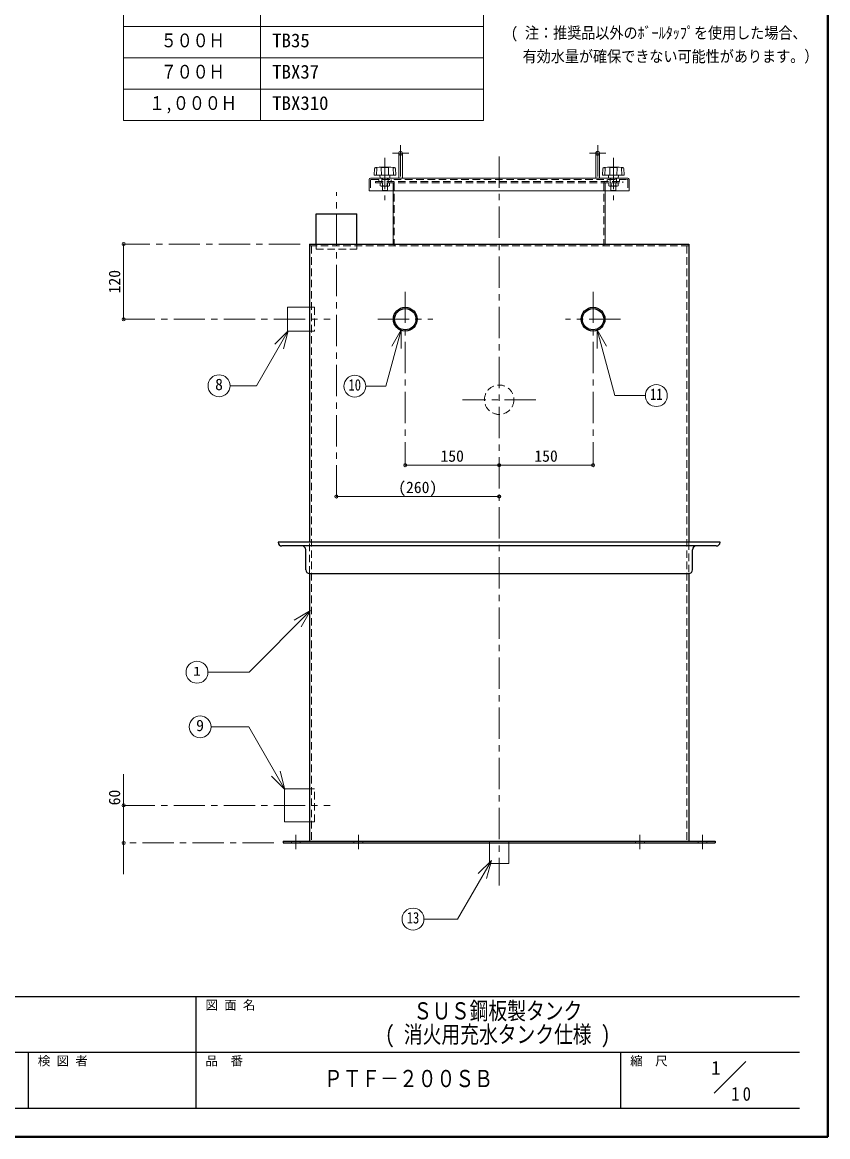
# Model space of a CAD drawing. Units: millimetres at full size, sheet at 1:10; details may follow other scales. Extents: x -2123 to 1927, y -1358 to 1452.
# Drawn here: x 640 to 1927, y -1358 to 421 of the extents above; entities that cross this region are included whole.
import ezdxf
from ezdxf.enums import TextEntityAlignment as Align

# ---------------------------------------------------------------- set-up
doc = ezdxf.new("R2010")
doc.units = ezdxf.units.MM
doc.header["$LTSCALE"] = 10
doc.header["$PDMODE"] = 32
doc.header["$PDSIZE"] = 5
doc.linetypes.add('CHAIN1', pattern=[8, 5, -1, 1, -1])
doc.linetypes.add('DASHED1', pattern=[1.8, 1.2, -0.6])
doc.layers.add('0-0', color=7, linetype='Continuous', lineweight=18)
doc.styles.add('ＭＳ ゴシック', font='')
doc.styles.get('ＭＳ ゴシック').set_extended_font_data('MS Gothic')

msp = doc.modelspace()

# ---------------------------------------------------------------- linework, layer by layer
at = {"layer": '0-0', "color": 1, "lineweight": 40}
for q in [(1927.2, 1451.91), (-2122.8, -1358.09)]:
    msp.add_line((1927.2, -1358.09), q, dxfattribs=at)
at = {"layer": '0-0', "color": 3}
for p, q in [((802.2, 264.41), (802.2, 664.41)), ((1377.2, 264.41), (1377.2, 664.41)), ((1020.95, 264.41), (1020.95, 614.41)), ((1377.2, 414.41), (802.2, 414.41)), ((1377.2, 364.41), (802.2, 364.41)), ((1377.2, 314.41), (802.2, 314.41)), ((1377.2, 264.41), (802.2, 264.41))]:
    msp.add_line(p, q, dxfattribs=at)
at = {"layer": '0-0', "color": 4, "linetype": 'CHAIN1', "lineweight": 9}
for p, q in [((1244.7, 224.91), (1244.7, 171.91)), ((1559.7, 224.91), (1559.7, 171.91)), ((1219.7, 204.51), (1219.7, 136.91)), ((1231.7, 211.91), (1257.7, 211.91)), ((1402.2, 206.91), (1402.2, -957.09)), ((1572.7, 211.91), (1546.7, 211.91)), ((1584.7, 204.51), (1584.7, 136.91)), ((1142.2, -336.09), (1142.2, 149.91)), ((1084.2, 66.91), (802.2, 66.91)), ((1252.2, -9.09), (1252.2, -286.09)), ((1552.2, -9.09), (1552.2, -286.09)), ((802.2, -53.09), (1132.2, -53.09)), ((1208.2, -53.09), (1296.2, -53.09)), ((1596.2, -53.09), (1508.2, -53.09)), ((1460.7, -181.59), (1343.7, -181.59)), ((802.2, -829.09), (1132.2, -829.09)), ((1042.2, -889.09), (802.2, -889.09)), ((1077.2, -876.09), (1077.2, -899.09)), ((1177.2, -876.09), (1177.2, -899.09)), ((1627.2, -876.09), (1627.2, -899.09)), ((1727.2, -876.09), (1727.2, -899.09))]:
    msp.add_line(p, q, dxfattribs=at)
at = {"layer": '0-0', "color": 4, "lineweight": 9}
for p, q in [((1241.7, 211.91), (1241.7, 171.91)), ((1247.7, 211.91), (1247.7, 171.91)), ((1556.7, 211.91), (1556.7, 171.91)), ((1562.7, 211.91), (1562.7, 171.91)), ((1232.7, 151.91), (1232.7, 66.91)), ((1571.7, 151.91), (1571.7, 66.91)), ((802.2, -53.09), (802.2, 66.91)), ((1252.2, -286.09), (1402.2, -286.09)), ((1402.2, -286.09), (1552.2, -286.09)), ((1402.2, -336.09), (1142.2, -336.09)), ((802.2, -779.09), (802.2, -939.09))]:
    msp.add_line(p, q, dxfattribs=at)
at = {"layer": '0-0'}
for p, q in [((1202.53, 177.13), (1202.87, 187.64)), ((1210.29, 189.5), (1204.38, 189.19)), ((1206.15, 176.71), (1206.54, 188.35)), ((1228.69, 189.51), (1210.71, 189.51)), ((1214.22, 176.71), (1213.83, 188.35)), ((1225.18, 176.71), (1225.57, 188.35)), ((1229.11, 189.5), (1235.02, 189.19)), ((1233.25, 176.71), (1232.86, 188.35)), ((1236.87, 177.13), (1236.53, 187.64)), ((1567.53, 177.13), (1567.87, 187.64)), ((1575.29, 189.5), (1569.38, 189.19)), ((1571.15, 176.71), (1571.54, 188.35)), ((1575.71, 189.51), (1593.69, 189.51)), ((1579.22, 176.71), (1578.83, 188.35)), ((1590.18, 176.71), (1590.57, 188.35)), ((1594.11, 189.5), (1600.02, 189.19)), ((1598.25, 176.71), (1597.86, 188.35)), ((1601.87, 177.13), (1601.53, 187.64)), ((1194.7, 169.91), (1194.7, 151.91)), ((1196.7, 171.91), (1607.7, 171.91)), ((1236.47, 176.71), (1202.93, 176.71)), ((1212.07, 172.28), (1211.7, 176.71)), ((1227.33, 172.28), (1227.7, 176.71)), ((1567.93, 176.71), (1601.47, 176.71)), ((1577.07, 172.28), (1576.7, 176.71)), ((1592.33, 172.28), (1592.7, 176.71)), ((1609.7, 169.91), (1609.7, 151.91)), ((1194.7, 151.91), (1609.7, 151.91)), ((1064.2, -34.09), (1099.2, -34.09)), ((1245.53, -69.88), (1221.38, -160.02)), ((1245.53, -69.88), (1230.53, -95.86)), ((1245.53, -69.88), (1245.53, -99.88)), ((1558.86, -69.88), (1558.86, -99.88)), ((1558.86, -69.88), (1573.86, -95.86)), ((1558.86, -69.88), (1587.03, -174.98)), ((1065.17, -71.55), (1014.52, -159.28)), ((1065.17, -71.55), (1043.96, -92.76)), ((1065.17, -71.55), (1057.41, -100.52)), ((972.15, -159.28), (1014.52, -159.28)), ((1189, -160.02), (1221.38, -160.02)), ((1635.85, -174.98), (1587.03, -174.98)), ((1100.87, -518.32), (1002.56, -616.63)), ((1100.87, -518.32), (1074.89, -533.32)), ((1100.87, -518.32), (1085.87, -544.3)), ((1002.56, -616.63), (936.9, -616.63)), ((941.86, -703.73), (1002.14, -703.73)), ((1059.9, -803.77), (1002.14, -703.73)), ((1059.9, -803.77), (1038.68, -782.55)), ((1059.9, -803.77), (1052.13, -774.79)), ((1059.2, -855.59), (1059.2, -802.59)), ((1059.2, -802.59), (1099.2, -802.59)), ((1059.2, -855.59), (1099.2, -855.59)), ((1386.7, -922.09), (1386.7, -889.09)), ((1389.84, -916.92), (1335.7, -1010.68)), ((1389.84, -916.92), (1368.62, -938.13)), ((1389.84, -916.92), (1382.07, -945.89)), ((1335.7, -1010.68), (1282.1, -1010.68)), ((1745.98, -1288.59), (1796.48, -1238.09))]:
    msp.add_line(p, q, dxfattribs=at)
at = {"layer": '0-0', "color": 4, "linetype": 'DASHED1', "lineweight": 9}
for p, q in [((1196.7, 168.91), (1196.7, 151.91)), ((1197.7, 169.91), (1606.7, 169.91)), ((1204.7, 166.91), (1204.7, 164.91)), ((1204.7, 166.91), (1599.7, 166.91)), ((1204.7, 164.91), (1599.7, 164.91)), ((1209.7, 166.91), (1209.7, 169.91)), ((1214.7, 164.91), (1214.7, 171.91)), ((1215.7, 152.41), (1215.7, 171.91)), ((1215.95, 164.61), (1215.95, 159.91)), ((1223.45, 164.61), (1223.45, 159.91)), ((1223.7, 152.41), (1223.7, 171.91)), ((1224.7, 164.91), (1224.7, 171.91)), ((1229.7, 166.91), (1229.7, 169.91)), ((1232.7, 151.91), (1232.7, 163.91)), ((1234.7, 164.91), (1234.7, 63.91)), ((1569.7, 164.91), (1569.7, 63.91)), ((1571.7, 151.91), (1571.7, 163.91)), ((1574.7, 166.91), (1574.7, 169.91)), ((1579.7, 164.91), (1579.7, 171.91)), ((1580.7, 152.41), (1580.7, 171.91)), ((1580.95, 164.61), (1580.95, 159.91)), ((1588.45, 164.61), (1588.45, 159.91)), ((1588.7, 152.41), (1588.7, 171.91)), ((1589.7, 164.91), (1589.7, 171.91)), ((1594.7, 166.91), (1594.7, 169.91)), ((1599.7, 166.91), (1599.7, 164.91)), ((1607.7, 168.91), (1607.7, 151.91)), ((1213.45, 159.41), (1225.95, 159.41)), ((1216.2, 151.91), (1215.7, 152.41)), ((1223.7, 152.41), (1215.7, 152.41)), ((1223.7, 152.41), (1223.2, 151.91)), ((1590.95, 159.41), (1578.45, 159.41)), ((1580.7, 152.41), (1581.2, 151.91)), ((1580.7, 152.41), (1588.7, 152.41)), ((1588.2, 151.91), (1588.7, 152.41)), ((1099.2, -34.09), (1107.2, -34.09)), ((1107.2, -34.09), (1107.2, -72.09)), ((1099.2, -72.09), (1107.2, -72.09)), ((1099.2, -802.59), (1107.2, -802.59)), ((1107.2, -855.59), (1107.2, -802.59)), ((1099.2, -855.59), (1107.2, -855.59)), ((1070.2, -886.09), (1070.2, -889.09)), ((1084.2, -886.09), (1084.2, -889.09)), ((1386.7, -889.09), (1386.7, -886.09)), ((1417.7, -889.09), (1417.7, -886.09)), ((1720.2, -886.09), (1720.2, -889.09)), ((1734.2, -886.09), (1734.2, -889.09))]:
    msp.add_line(p, q, dxfattribs=at)
at = {"layer": '0-0', "color": 5, "lineweight": 25}
for p, q in [((1174.7, 66.91), (1174.7, 114.91)), ((1099.2, 66.91), (1705.2, 66.91)), ((1099.2, 66.91), (1099.2, -409.09)), ((1705.2, 66.91), (1705.2, -409.09)), ((1755.2, -409.09), (1049, -409.09)), ((1749.2, -415.09), (1055, -415.09)), ((1093.2, -453.09), (1093.2, -421.09)), ((1711.2, -453.09), (1711.2, -421.09)), ((1099.2, -459.09), (1705.2, -459.09)), ((1099.2, -459.09), (1099.2, -886.09)), ((1705.2, -459.09), (1705.2, -886.09)), ((1057.2, -886.09), (1057.2, -889.09)), ((1057.2, -886.09), (1747.2, -886.09)), ((1057.2, -889.09), (1747.2, -889.09)), ((1747.2, -886.09), (1747.2, -889.09))]:
    msp.add_line(p, q, dxfattribs=at)
at = {"layer": '0-0', "linetype": 'DASHED1'}
for p, q in [((1099.2, 63.91), (1705.2, 63.91)), ((1102.2, 63.91), (1102.2, -886.09)), ((1109.7, 66.91), (1109.7, 58.91)), ((1109.7, 58.91), (1174.7, 58.91)), ((1174.7, 66.91), (1174.7, 58.91)), ((1702.2, 63.91), (1702.2, -886.09)), ((1099.2, -459.09), (1099.2, -409.09)), ((1705.2, -409.09), (1705.2, -459.09)), ((1170.2, -886.09), (1170.2, -889.09)), ((1184.2, -886.09), (1184.2, -889.09)), ((1620.2, -886.09), (1620.2, -889.09)), ((1634.2, -886.09), (1634.2, -889.09))]:
    msp.add_line(p, q, dxfattribs=at)
at = {"layer": '0-0', "color": 6, "lineweight": 25}
for p, q in [((-2077.8, -1134.52), (1882.2, -1134.52)), ((917.91, -1313.09), (917.91, -1134.52)), ((1882.2, -1223.8), (-153.52, -1223.8)), ((650.06, -1313.09), (650.06, -1223.8)), ((1596.48, -1313.09), (1596.48, -1223.8)), ((1882.2, -1313.09), (-2077.8, -1313.09))]:
    msp.add_line(p, q, dxfattribs=at)
at = {"layer": '0-0', "color": 4, "linetype": 'DASHED1', "lineweight": 9}
for points in [[(1212.22, 164.61), (1212.22, 159.91), (1213.45, 159.41)], [(1227.18, 164.61), (1227.18, 159.91), (1225.95, 159.41)], [(1577.22, 164.61), (1577.22, 159.91), (1578.45, 159.41)], [(1592.18, 164.61), (1592.18, 159.91), (1590.95, 159.41)]]:
    msp.add_lwpolyline(points, dxfattribs=at)
at = {"layer": '0-0', "color": 5, "lineweight": 25}
msp.add_lwpolyline([(1109.7, 66.91), (1109.7, 114.91), (1174.7, 114.91)], dxfattribs=at)
at = {"layer": '0-0'}
for points in [[(1064.2, -34.09), (1064.2, -72.09), (1099.2, -72.09)], [(1386.7, -922.09), (1417.7, -922.09), (1417.7, -889.09)]]:
    msp.add_lwpolyline(points, dxfattribs=at)
at = {"layer": '0-0', "color": 5, "lineweight": 25}
for centre, radius in [((1252.2, -53.09), 19), ((1552.2, -53.09), 19), ((1252.2, -53.09), 17), ((1552.2, -53.09), 17)]:
    msp.add_circle(centre, radius, dxfattribs=at)
at = {"layer": '0-0'}
for centre in [(954.65, -159.28), (1171.5, -160.02), (1653.35, -174.98), (919.4, -616.63), (924.36, -703.73), (1264.6, -1010.68)]:
    msp.add_circle(centre, 17.5, dxfattribs=at)
at = {"layer": '0-0', "color": 4, "linetype": 'DASHED1', "lineweight": 9}
msp.add_circle((1402.2, -181.59), 23.5, dxfattribs=at)
at = {"layer": '0-0', "color": 4, "lineweight": 9}
for centre in [(1244.7, 211.91), (1559.7, 211.91)]:
    msp.add_arc(centre, 3, 0, 180, dxfattribs=at)
at = {"layer": '0-0', "color": 4, "linetype": 'DASHED1', "lineweight": 9}
for centre, radius, start, end in [((1244.7, 211.91), 3, 180, 360), ((1559.7, 211.91), 3, 180, 360), ((1197.7, 168.91), 1, 90, 180), ((1212.52, 164.61), 0.3, 90, 180), ((1215.65, 164.61), 0.3, 0, 90), ((1216.25, 164.61), 0.3, 90, 180), ((1223.15, 164.61), 0.3, 0, 90), ((1223.75, 164.61), 0.3, 90, 180), ((1226.88, 164.61), 0.3, 0, 90), ((1231.7, 163.91), 1, 0, 90), ((1232.7, 164.91), 2, 0, 90), ((1571.7, 164.91), 2, 90, 180), ((1572.7, 163.91), 1, 90, 180), ((1577.52, 164.61), 0.3, 90, 180), ((1580.65, 164.61), 0.3, 0, 90), ((1581.25, 164.61), 0.3, 90, 180), ((1588.15, 164.61), 0.3, 0, 90), ((1588.75, 164.61), 0.3, 90, 180), ((1591.88, 164.61), 0.3, 0, 90), ((1606.7, 168.91), 1, 0, 90), ((1213.22, 167.06), 7.65, 271.74524, 290.89913), ((1219.7, 173.75), 14.33, 254.82182, 285.17818), ((1226.18, 167.06), 7.65, 249.10087, 268.25476), ((1578.22, 167.06), 7.65, 271.74524, 290.89913), ((1584.7, 173.75), 14.33, 254.82182, 285.17818), ((1591.18, 167.06), 7.65, 249.10087, 268.25476)]:
    msp.add_arc(centre, radius, start, end, dxfattribs=at)
at = {"layer": '0-0'}
for centre, radius, start, end in [((1204.47, 187.59), 1.6, 93.01913, 178.15415), ((1204.09, 187.06), 1.66, 93.02757, 128.73305), ((1204.16, 180.75), 7.97, 72.62002, 91.09064), ((1210.71, 181.51), 8, 90, 93.01913), ((1214.23, 188.36), 0.4, 97.29873, 181.90915), ((1219.7, 145.64), 43.47, 82.70127, 97.29873), ((1225.17, 188.36), 0.4, 358.09085, 82.70127), ((1228.69, 181.51), 8, 86.98087, 90), ((1235.24, 180.75), 7.97, 88.90936, 107.37998), ((1234.93, 187.59), 1.6, 1.84585, 86.98087), ((1235.3, 187.06), 1.66, 51.26695, 86.97243), ((1569.47, 187.59), 1.6, 93.01913, 178.15415), ((1569.09, 187.06), 1.66, 93.02757, 128.73305), ((1569.16, 180.75), 7.97, 72.62002, 91.09064), ((1575.71, 181.51), 8, 90, 93.01913), ((1579.23, 188.36), 0.4, 97.29873, 181.90915), ((1584.7, 145.64), 43.47, 82.70127, 97.29873), ((1590.17, 188.36), 0.4, 358.09085, 82.70127), ((1593.69, 181.51), 8, 86.98087, 90), ((1600.24, 180.75), 7.97, 88.90936, 107.37998), ((1599.93, 187.59), 1.6, 1.84585, 86.98087), ((1600.3, 187.06), 1.66, 51.26695, 86.97243), ((1196.7, 169.91), 2, 90, 180), ((1202.93, 177.11), 0.4, 178.15415, 270), ((1212.47, 172.31), 0.4, 184.76364, 270), ((1226.93, 172.31), 0.4, 270, 355.23636), ((1236.47, 177.11), 0.4, 270, 1.84585), ((1567.93, 177.11), 0.4, 178.15415, 270), ((1577.47, 172.31), 0.4, 184.76364, 270), ((1591.93, 172.31), 0.4, 270, 355.23636), ((1601.47, 177.11), 0.4, 270, 1.84585), ((1607.7, 169.91), 2, 0, 90)]:
    msp.add_arc(centre, radius, start, end, dxfattribs=at)
at = {"layer": '0-0', "color": 5, "lineweight": 25}
for centre, start, end in [((1055, -409.09), 180, 270), ((1749.2, -409.09), 270, 0), ((1087.2, -421.09), 0, 90), ((1717.2, -421.09), 90, 180), ((1099.2, -453.09), 180, 270), ((1705.2, -453.09), 270, 0)]:
    msp.add_arc(centre, 6, start, end, dxfattribs=at)
at = {"layer": '0-0', "color": 1}
for p in [(802.2, 66.91), (802.2, -53.09), (1252.2, -286.09), (1402.2, -286.09), (1552.2, -286.09), (1142.2, -336.09), (1402.2, -336.09), (802.2, -829.09), (802.2, -889.09)]:
    msp.add_point(p, dxfattribs=at)

# ---------------------------------------------------------------- texts
at = {"layer": '0-0', "style": 'ＭＳ ゴシック'}
for s, height, width, p in [('( 注：推奨品以外のﾎﾞｰﾙﾀｯﾌﾟを使用した場合、', 18.33, 0.9, (1420.95, 389.41)), ('５００Ｈ', 21.99, 0.85, (861.57, 374.41)), ('有効水量が確保できない可能性があります。）', 18.33, 0.9, (1439.7, 351.91)), ('７００Ｈ', 21.99, 0.85, (861.57, 324.41)), ('１,０００Ｈ', 21.99, 0.85, (842.82, 274.41)), ('10', 18.33, 0.8, (1161.5, -172.52)), ('11', 18.33, 0.8, (1643.35, -187.48)), ('1', 14.66, 1.25, (913.15, -626.63)), ('13', 18.33, 0.8, (1254.6, -1023.18)), ('ＳＵＳ鋼板製タンク', 27.49, 0.8, (1265.06, -1179.16)), ('( 消火用充水タンク仕様 )', 27.49, 0.8, (1220.06, -1216.66)), ('ＰＴＦ－２００ＳＢ', 27.49, 0.8, (1122.2, -1287.19))]:
    msp.add_text(s, height=height, dxfattribs=dict(at, width=width)).set_placement(p, align=Align.BOTTOM_LEFT)
for s, height, p in [('TB35', 21.99, (1039.7, 374.41)), ('TBX37', 21.99, (1039.7, 324.41)), ('TBX310', 21.99, (1039.7, 274.41)), ('8', 18.33, (948.4, -171.78)), ('150', 18.33, (1308.45, -286.09)), ('150', 18.33, (1458.45, -286.09)), ('(260)', 18.33, (1240.95, -336.09)), ('9', 18.33, (918.11, -716.23)), ('図 面 名', 14.66, (932.91, -1159.52)), ('検 図 者', 14.66, (665.06, -1248.8)), ('品\u3000番', 14.66, (932.91, -1248.8)), ('縮\u3000尺', 14.66, (1611.48, -1248.8)), ('1', 21.99, (1740.9, -1265.61))]:
    msp.add_text(s, height=height, dxfattribs=at).set_placement(p, align=Align.BOTTOM_LEFT)
for s, p in [('120', (802.2, -11.84)), ('60', (802.2, -829.09))]:
    msp.add_text(s, height=18.33, rotation=90, dxfattribs=at).set_placement(p, align=Align.BOTTOM_LEFT)
at = {"layer": '0-0', "insert": (1772.87, -1300.99), "char_height": 21.99, "attachment_point": 7, "style": 'ＭＳ ゴシック'}
msp.add_mtext('\\T1.36;\\W0.9;10', dxfattribs=at)

doc.saveas('drawing.dxf')
